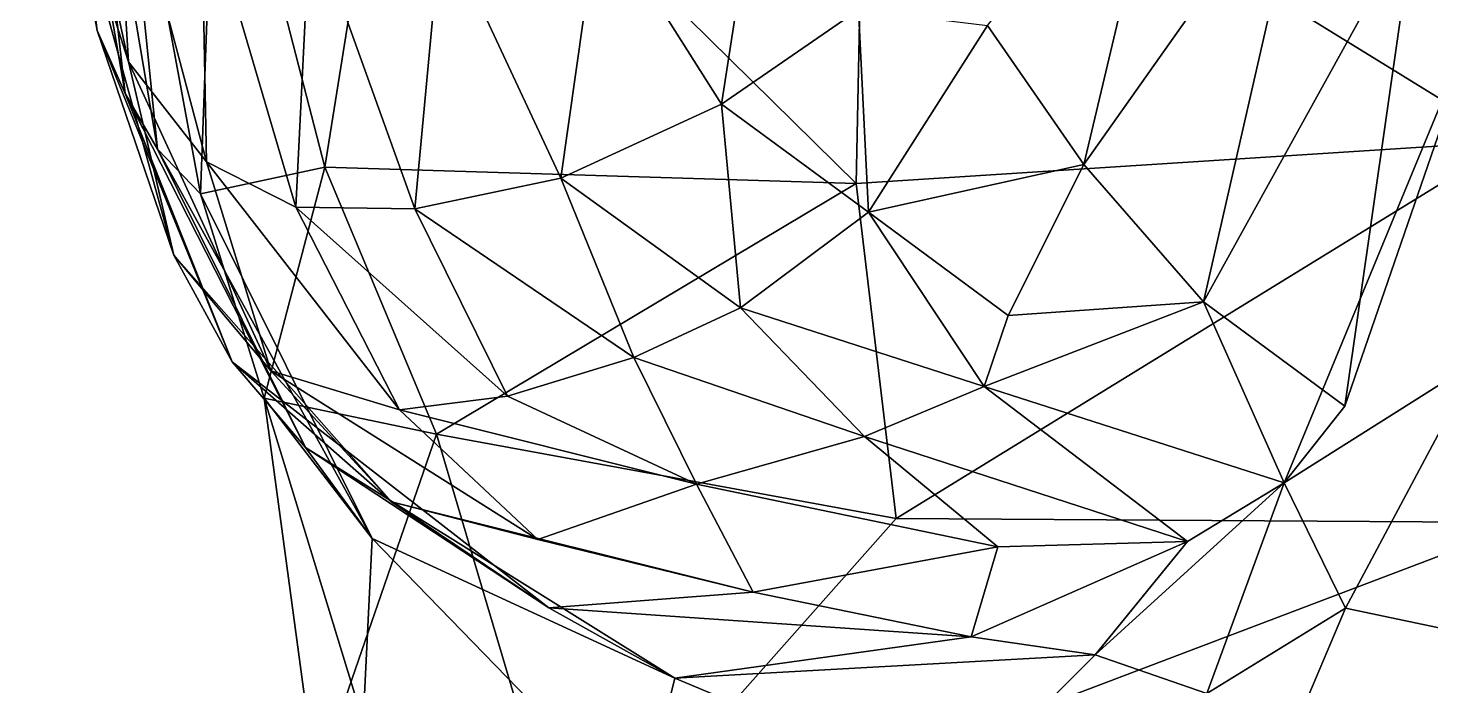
# Model space of a CAD drawing. Extents: x -1.07 to 1.07, y -3.15 to 5.89.
# Drawn here: x -1.033 to -0.369, y 1.342 to 1.653 of the extents above; entities that cross this region are included whole.
import ezdxf

# ---------------------------------------------------------------- set-up
doc = ezdxf.new("R2010")
doc.units = 0
doc.layers.add('TRICERTP$LWO', color=1, linetype='CONTINUOUS')

msp = doc.modelspace()

# ---------------------------------------------------------------- linework, layer by layer
at = {"layer": 'TRICERTP$LWO'}
for points in [[(-1.01337, 1.72525, 1.61779), (-1.0002, 1.65197, 1.88879), (-1.03287, 1.8762, 1.68029)], [(-1.0002, 1.65197, 1.88879), (-1.02287, 1.82985, 1.96393), (-1.03287, 1.8762, 1.68029)], [(-1.0083, 1.813, 2.17716), (-1.02287, 1.82985, 1.96393), (-0.98691, 1.62221, 2.09757)], [(-1.0002, 1.65197, 1.88879), (-0.98691, 1.62221, 2.09757), (-1.02287, 1.82985, 1.96393)], [(-1.01337, 1.72525, 1.61779), (-1.02519, 1.81978, 1.32119), (-0.98531, 1.63727, 1.53811)], [(-0.99266, 1.7566, 1.26944), (-0.98531, 1.63727, 1.53811), (-1.02519, 1.81978, 1.32119)], [(-0.99172, 1.79344, 2.36881), (-1.0083, 1.813, 2.17716), (-0.97161, 1.59583, 2.29018)], [(-0.98691, 1.62221, 2.09757), (-0.97161, 1.59583, 2.29018), (-1.0083, 1.813, 2.17716)], [(-0.32382, 1.80111, 3.10793), (-0.63674, 1.78738, 2.84103), (-0.33167, 1.59951, 3.13922)], [(-0.9436, 1.78539, 2.56447), (-0.99172, 1.79344, 2.36881), (-0.95122, 1.57478, 2.5028)], [(-0.97161, 1.59583, 2.29018), (-0.95122, 1.57478, 2.5028), (-0.99172, 1.79344, 2.36881)], [(-0.85928, 1.7945, 2.66501), (-0.9436, 1.78539, 2.56447), (-0.89234, 1.58747, 2.60859)], [(-0.89234, 1.58747, 2.60859), (-0.64099, 1.57962, 2.82359), (-0.85928, 1.7945, 2.66501)], [(-0.63674, 1.78738, 2.84103), (-0.85928, 1.7945, 2.66501), (-0.64099, 1.57962, 2.82359)], [(-0.64099, 1.57962, 2.82359), (-0.33167, 1.59951, 3.13922), (-0.63674, 1.78738, 2.84103)], [(-0.95122, 1.57478, 2.5028), (-0.89234, 1.58747, 2.60859), (-0.9436, 1.78539, 2.56447)], [(-0.53312, 1.58872, 1.40772), (-0.57881, 1.6544, 1.31713), (-0.49149, 1.7642, 1.36527)], [(-0.49149, 1.7642, 1.36527), (-0.42762, 1.73799, 1.37542), (-0.53312, 1.58872, 1.40772)], [(-0.98531, 1.63727, 1.53811), (-0.99266, 1.7566, 1.26944), (-0.94849, 1.58991, 1.4434)], [(-0.95098, 1.72085, 1.20819), (-0.94849, 1.58991, 1.4434), (-0.99266, 1.7566, 1.26944)], [(-0.47658, 1.52373, 1.48451), (-0.53312, 1.58872, 1.40772), (-0.42762, 1.73799, 1.37542)], [(-0.42762, 1.73799, 1.37542), (-0.37664, 1.70441, 1.42906), (-0.47658, 1.52373, 1.48451)], [(-1.0002, 1.65197, 1.88879), (-1.01337, 1.72525, 1.61779), (-0.96387, 1.54584, 1.77938)], [(-0.98531, 1.63727, 1.53811), (-0.96387, 1.54584, 1.77938), (-1.01337, 1.72525, 1.61779)], [(-0.94849, 1.58991, 1.4434), (-0.95098, 1.72085, 1.20819), (-0.90611, 1.56846, 1.35179)], [(-0.89938, 1.70553, 1.15091), (-0.90611, 1.56846, 1.35179), (-0.95098, 1.72085, 1.20819)], [(-0.68812, 1.72402, 1.07741), (-0.70466, 1.6172, 1.22246), (-0.7627, 1.70889, 1.08689)], [(-0.63986, 1.66188, 1.21038), (-0.70466, 1.6172, 1.22246), (-0.68812, 1.72402, 1.07741)], [(-0.7627, 1.70889, 1.08689), (-0.78068, 1.58213, 1.24361), (-0.83714, 1.70307, 1.1112)], [(-0.70466, 1.6172, 1.22246), (-0.78068, 1.58213, 1.24361), (-0.7627, 1.70889, 1.08689)], [(-0.90611, 1.56846, 1.35179), (-0.89938, 1.70553, 1.15091), (-0.84977, 1.56765, 1.28453)], [(-0.83714, 1.70307, 1.1112), (-0.84977, 1.56765, 1.28453), (-0.89938, 1.70553, 1.15091)], [(-0.78068, 1.58213, 1.24361), (-0.84977, 1.56765, 1.28453), (-0.83714, 1.70307, 1.1112)], [(-0.40961, 1.47434, 1.56483), (-0.47658, 1.52373, 1.48451), (-0.37664, 1.70441, 1.42906)], [(-0.37664, 1.70441, 1.42906), (-0.34054, 1.67478, 1.47062), (-0.40961, 1.47434, 1.56483)], [(-0.43839, 1.43803, 1.59931), (-0.40961, 1.47434, 1.56483), (-0.34054, 1.67478, 1.47062)], [(-0.34679, 1.49576, 1.49627), (-0.43839, 1.43803, 1.59931), (-0.34054, 1.67478, 1.47062)], [(-0.63986, 1.66188, 1.21038), (-0.63511, 1.56606, 1.33774), (-0.70466, 1.6172, 1.22246)], [(-0.57881, 1.6544, 1.31713), (-0.63511, 1.56606, 1.33774), (-0.63986, 1.66188, 1.21038)], [(-0.57881, 1.6544, 1.31713), (-0.53312, 1.58872, 1.40772), (-0.63511, 1.56606, 1.33774)], [(-0.96387, 1.54584, 1.77938), (-0.93625, 1.49529, 1.96546), (-1.0002, 1.65197, 1.88879)], [(-0.93625, 1.49529, 1.96546), (-0.98691, 1.62221, 2.09757), (-1.0002, 1.65197, 1.88879)], [(-0.96387, 1.54584, 1.77938), (-0.98531, 1.63727, 1.53811), (-0.91791, 1.49112, 1.65054)], [(-0.94849, 1.58991, 1.4434), (-0.91791, 1.49112, 1.65054), (-0.98531, 1.63727, 1.53811)], [(-0.93625, 1.49529, 1.96546), (-0.90154, 1.45475, 2.13673), (-0.98691, 1.62221, 2.09757)], [(-0.90154, 1.45475, 2.13673), (-0.97161, 1.59583, 2.29018), (-0.98691, 1.62221, 2.09757)], [(-0.70466, 1.6172, 1.22246), (-0.6957, 1.5209, 1.3544), (-0.78068, 1.58213, 1.24361)], [(-0.63511, 1.56606, 1.33774), (-0.6957, 1.5209, 1.3544), (-0.70466, 1.6172, 1.22246)], [(-0.90154, 1.45475, 2.13673), (-0.87008, 1.41181, 2.31861), (-0.97161, 1.59583, 2.29018)], [(-0.87008, 1.41181, 2.31861), (-0.95122, 1.57478, 2.5028), (-0.97161, 1.59583, 2.29018)], [(-0.64099, 1.57962, 2.82359), (-0.62204, 1.42127, 2.83869), (-0.33167, 1.59951, 3.13922)], [(-0.32326, 1.41935, 3.17856), (-0.33167, 1.59951, 3.13922), (-0.62204, 1.42127, 2.83869)], [(-0.95122, 1.57478, 2.5028), (-0.92107, 1.47805, 2.51347), (-0.89234, 1.58747, 2.60859)], [(-0.91791, 1.49112, 1.65054), (-0.94849, 1.58991, 1.4434), (-0.85714, 1.47255, 1.52287)], [(-0.90611, 1.56846, 1.35179), (-0.85714, 1.47255, 1.52287), (-0.94849, 1.58991, 1.4434)], [(-0.83952, 1.46112, 2.65316), (-0.89234, 1.58747, 2.60859), (-0.92107, 1.47805, 2.51347)], [(-0.89234, 1.58747, 2.60859), (-0.83952, 1.46112, 2.65316), (-0.64099, 1.57962, 2.82359)], [(-0.56902, 1.51725, 1.43822), (-0.63511, 1.56606, 1.33774), (-0.53312, 1.58872, 1.40772)], [(-0.53312, 1.58872, 1.40772), (-0.47658, 1.52373, 1.48451), (-0.56902, 1.51725, 1.43822)], [(-0.78068, 1.58213, 1.24361), (-0.74612, 1.49729, 1.38796), (-0.84977, 1.56765, 1.28453)], [(-0.6957, 1.5209, 1.3544), (-0.74612, 1.49729, 1.38796), (-0.78068, 1.58213, 1.24361)], [(-0.95122, 1.57478, 2.5028), (-0.87008, 1.41181, 2.31861), (-0.92107, 1.47805, 2.51347)], [(-0.62204, 1.42127, 2.83869), (-0.64099, 1.57962, 2.82359), (-0.83952, 1.46112, 2.65316)], [(-0.85714, 1.47255, 1.52287), (-0.90611, 1.56846, 1.35179), (-0.80601, 1.4791, 1.428)], [(-0.84977, 1.56765, 1.28453), (-0.80601, 1.4791, 1.428), (-0.90611, 1.56846, 1.35179)], [(-0.74612, 1.49729, 1.38796), (-0.80601, 1.4791, 1.428), (-0.84977, 1.56765, 1.28453)], [(-0.6957, 1.5209, 1.3544), (-0.63511, 1.56606, 1.33774), (-0.58034, 1.48365, 1.45725)], [(-0.63511, 1.56606, 1.33774), (-0.56902, 1.51725, 1.43822), (-0.58034, 1.48365, 1.45725)], [(-0.91791, 1.49112, 1.65054), (-0.86088, 1.42911, 1.81135), (-0.96387, 1.54584, 1.77938)], [(-0.86088, 1.42911, 1.81135), (-0.93625, 1.49529, 1.96546), (-0.96387, 1.54584, 1.77938)], [(-0.74612, 1.49729, 1.38796), (-0.6957, 1.5209, 1.3544), (-0.63696, 1.46007, 1.46527)], [(-0.6957, 1.5209, 1.3544), (-0.58034, 1.48365, 1.45725), (-0.63696, 1.46007, 1.46527)], [(-0.58034, 1.48365, 1.45725), (-0.47658, 1.52373, 1.48451), (-0.43839, 1.43803, 1.59931)], [(-0.56902, 1.51725, 1.43822), (-0.47658, 1.52373, 1.48451), (-0.58034, 1.48365, 1.45725)], [(-0.47658, 1.52373, 1.48451), (-0.40961, 1.47434, 1.56483), (-0.43839, 1.43803, 1.59931)], [(-0.86088, 1.42911, 1.81135), (-0.78646, 1.37901, 1.94546), (-0.93625, 1.49529, 1.96546)], [(-0.78646, 1.37901, 1.94546), (-0.90154, 1.45475, 2.13673), (-0.93625, 1.49529, 1.96546)], [(-0.80601, 1.4791, 1.428), (-0.74612, 1.49729, 1.38796), (-0.71644, 1.43743, 1.52835)], [(-0.74612, 1.49729, 1.38796), (-0.63696, 1.46007, 1.46527), (-0.71644, 1.43743, 1.52835)], [(-0.34679, 1.49576, 1.49627), (-0.4094, 1.37873, 1.56002), (-0.43839, 1.43803, 1.59931)], [(-0.33574, 1.36338, 1.42004), (-0.4094, 1.37873, 1.56002), (-0.34679, 1.49576, 1.49627)], [(-0.85714, 1.47255, 1.52287), (-0.79157, 1.41131, 1.65407), (-0.91791, 1.49112, 1.65054)], [(-0.79157, 1.41131, 1.65407), (-0.86088, 1.42911, 1.81135), (-0.91791, 1.49112, 1.65054)], [(-0.63696, 1.46007, 1.46527), (-0.58034, 1.48365, 1.45725), (-0.48404, 1.41035, 1.62888)], [(-0.48404, 1.41035, 1.62888), (-0.58034, 1.48365, 1.45725), (-0.43839, 1.43803, 1.59931)], [(-0.92107, 1.47805, 2.51347), (-0.89648, 1.29624, 2.54912), (-0.83952, 1.46112, 2.65316)], [(-0.87425, 1.32522, 2.34199), (-0.92107, 1.47805, 2.51347), (-0.87008, 1.41181, 2.31861)], [(-0.92107, 1.47805, 2.51347), (-0.87425, 1.32522, 2.34199), (-0.89648, 1.29624, 2.54912)], [(-0.80601, 1.4791, 1.428), (-0.71644, 1.43743, 1.52835), (-0.85714, 1.47255, 1.52287)], [(-0.71644, 1.43743, 1.52835), (-0.79157, 1.41131, 1.65407), (-0.85714, 1.47255, 1.52287)], [(-0.77616, 1.24738, 2.78311), (-0.83952, 1.46112, 2.65316), (-0.89648, 1.29624, 2.54912)], [(-0.83952, 1.46112, 2.65316), (-0.77616, 1.24738, 2.78311), (-0.62204, 1.42127, 2.83869)], [(-0.78646, 1.37901, 1.94546), (-0.72679, 1.34564, 2.03973), (-0.90154, 1.45475, 2.13673)], [(-0.72679, 1.34564, 2.03973), (-0.87008, 1.41181, 2.31861), (-0.90154, 1.45475, 2.13673)], [(-0.71644, 1.43743, 1.52835), (-0.63696, 1.46007, 1.46527), (-0.57394, 1.40783, 1.59347)], [(-0.63696, 1.46007, 1.46527), (-0.48404, 1.41035, 1.62888), (-0.57394, 1.40783, 1.59347)], [(-0.79157, 1.41131, 1.65407), (-0.71644, 1.43743, 1.52835), (-0.68972, 1.3863, 1.72811)], [(-0.57394, 1.40783, 1.59347), (-0.68972, 1.3863, 1.72811), (-0.71644, 1.43743, 1.52835)], [(-0.43839, 1.43803, 1.59931), (-0.47501, 1.33838, 1.66854), (-0.52776, 1.35671, 1.82033)], [(-0.43839, 1.43803, 1.59931), (-0.52776, 1.35671, 1.82033), (-0.48404, 1.41035, 1.62888)], [(-0.4094, 1.37873, 1.56002), (-0.47501, 1.33838, 1.66854), (-0.43839, 1.43803, 1.59931)], [(-0.79157, 1.41131, 1.65407), (-0.68972, 1.3863, 1.72811), (-0.86088, 1.42911, 1.81135)], [(-0.68972, 1.3863, 1.72811), (-0.78646, 1.37901, 1.94546), (-0.86088, 1.42911, 1.81135)], [(-0.62204, 1.42127, 2.83869), (-0.77616, 1.24738, 2.78311), (-0.32326, 1.41935, 3.17856)], [(-0.2984, 1.22973, 3.21637), (-0.32326, 1.41935, 3.17856), (-0.77616, 1.24738, 2.78311)], [(-0.7427, 1.28069, 2.10293), (-0.87425, 1.32522, 2.34199), (-0.87008, 1.41181, 2.31861)], [(-0.72679, 1.34564, 2.03973), (-0.7427, 1.28069, 2.10293), (-0.87008, 1.41181, 2.31861)], [(-0.68972, 1.3863, 1.72811), (-0.57394, 1.40783, 1.59347), (-0.58654, 1.36529, 1.7989)], [(-0.48404, 1.41035, 1.62888), (-0.58654, 1.36529, 1.7989), (-0.57394, 1.40783, 1.59347)], [(-0.58654, 1.36529, 1.7989), (-0.48404, 1.41035, 1.62888), (-0.52776, 1.35671, 1.82033)], [(-0.68972, 1.3863, 1.72811), (-0.58654, 1.36529, 1.7989), (-0.78646, 1.37901, 1.94546)], [(-0.58654, 1.36529, 1.7989), (-0.72679, 1.34564, 2.03973), (-0.78646, 1.37901, 1.94546)], [(-0.4094, 1.37873, 1.56002), (-0.47878, 1.21487, 1.5448), (-0.47501, 1.33838, 1.66854)], [(-0.4094, 1.37873, 1.56002), (-0.33574, 1.36338, 1.42004), (-0.47878, 1.21487, 1.5448)], [(-0.58654, 1.36529, 1.7989), (-0.52776, 1.35671, 1.82033), (-0.72679, 1.34564, 2.03973)], [(-0.36656, 1.13197, 1.32848), (-0.47878, 1.21487, 1.5448), (-0.33574, 1.36338, 1.42004)], [(-0.52776, 1.35671, 1.82033), (-0.59441, 1.29012, 1.86307), (-0.72679, 1.34564, 2.03973)], [(-0.47501, 1.33838, 1.66854), (-0.59441, 1.29012, 1.86307), (-0.52776, 1.35671, 1.82033)], [(-0.59441, 1.29012, 1.86307), (-0.7427, 1.28069, 2.10293), (-0.72679, 1.34564, 2.03973)]]:
    msp.add_3dface(points, dxfattribs=at)

doc.saveas('drawing.dxf')
